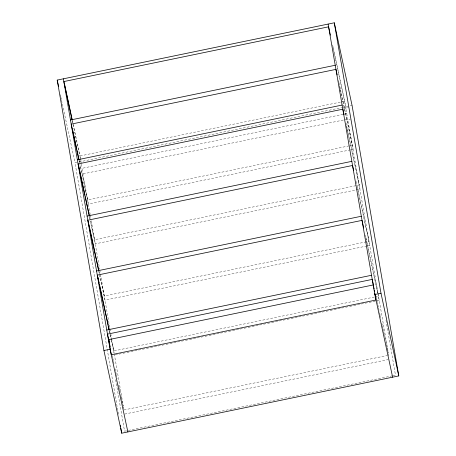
<?xml version="1.0" encoding="UTF-8"?>
<svg xmlns="http://www.w3.org/2000/svg" width="456" height="456" viewBox="0 0 456 456"><rect width="100%" height="100%" fill="white"/><g stroke="black" fill="none" stroke-linecap="round" stroke-linejoin="round"><path stroke-width="0.34" stroke-dasharray="2.28 1.71" d="M81.162 163.527L79.857 155.975L344.611 101.232L332.943 46.985M118.446 414.282L75.006 162.775L341.738 107.616M342.433 107.474L352.072 105.478M343.659 108.642L348.538 107.633M90.191 214.462L81.989 168.332L343.961 114.16M344.656 114.017L346.748 113.584L344.611 101.232M83.174 173.844L347.934 119.096L350.265 119.928M366.96 245.966L104.988 300.133L99.756 275.812M367.656 245.824L369.748 245.391L357.333 187.707M374.342 297.044L113.766 350.926L111.52 340.501M375.037 296.902L378.52 296.178L378.218 294.793M115.174 354.899L379.232 300.299L378.035 294.736M123.958 409.955L387.321 355.498M124.67 414.071L388.033 359.613M126.403 430.806L124.556 431.188L115.476 378.634M128.33 430.413L392.388 375.807M393.004 375.681L395.472 375.174L385.787 319.114M332.612 44.916L346.155 108.129M346.748 113.584L377.933 292.792M338.529 80.547L338.979 82.627M339.127 83.323L339.577 85.409M339.726 86.104L352.437 145.179L87.683 199.927L80.056 164.479M339.692 86.748L340.142 88.834M340.29 89.53L353.149 149.3L88.396 204.043L79.868 164.428M346.007 123.131L346.452 125.218M346.606 125.913L359.311 184.988L94.557 239.736L89.621 216.799M346.566 126.557L347.016 128.643M347.164 129.339L347.614 131.425M347.763 132.115L360.023 189.109L95.27 243.852L90.334 220.915M356.176 181.499L369.035 241.27L104.281 296.018L98.895 270.995M365.359 235.022L365.809 237.103M365.957 237.798L378.07 294.097M365.923 238.442L366.373 240.529M366.521 241.224L366.972 243.31M367.12 244.006L377.887 294.046M376.154 296.827L376.605 298.914M376.753 299.609L377.203 301.69M377.351 302.385L377.802 304.471M377.95 305.167L378.4 307.253M378.548 307.948L379.443 312.115M379.591 312.81L380.042 314.897M380.19 315.592L380.64 317.678M381.837 323.236L382.288 325.322M382.436 326.017L382.886 328.103M383.034 328.799L383.479 330.885M383.633 331.575L384.077 333.661M384.231 334.356L385.725 341.305M385.873 342L386.323 344.086M386.471 344.782L386.922 346.868M387.07 347.563L387.52 349.649M387.668 350.345L388.267 353.121M72.344 120.504L80.416 158.027M80.564 158.722L81.396 162.872M72.225 120.509L79.857 155.975M79.156 160.312L79.908 163.784M78.974 160.261L79.72 163.732M89.439 216.748L90.185 220.225M98.861 271.639L99.607 275.116M60.352 94.683L60.802 96.769M60.95 97.464L61.4 99.545M61.549 100.24L75.006 162.775M109.429 330.771L111.372 339.805M109.24 330.72L109.987 334.191M110.141 334.886L111.184 339.754M111.332 340.45L114.028 352.961M111.697 352.961L112.147 355.047M112.296 355.743L112.746 357.829M112.894 358.524L113.344 360.61M113.493 361.3L114.091 364.082M115.14 368.95L115.585 371.03M115.733 371.725L116.183 373.812M116.331 374.507L117.232 378.679M118.577 384.932L119.027 387.019M119.176 387.714L119.626 389.8M119.774 390.49L120.669 394.662M120.817 395.358L121.267 397.444M121.416 398.139L121.866 400.22M122.014 400.915L122.464 403.001M122.613 403.697L123.513 407.869M378.052 293.493L388.335 353.024M388.461 353.725L388.82 355.822M90.316 215.164L90.795 217.968M91.28 220.767L99.63 269.091M99.75 269.792L100.354 273.298M100.474 273.999L109.793 327.927M109.913 328.628L110.637 332.829M110.757 333.53L111.486 337.731M111.606 338.432L114.148 353.138M114.268 353.839L123.342 406.364M123.462 407.065L123.827 409.169M81.282 164.211L81.989 168.332"/><path stroke-width="0.68" d="M57.217 80.091L334.282 22.8L352.072 105.478L398.783 375.909L121.718 433.2L103.928 350.522L57.217 80.091L58.562 86.344M70.486 120.002L335.24 65.254M77.36 159.811L342.12 105.062M87.085 216.093L351.838 161.344M96.569 271.001L361.323 216.258M106.761 330.03L371.52 275.281M103.928 350.522L110.084 349.245L63.373 78.82M392.627 377.18L374.838 294.502L380.994 293.225L334.282 22.8M330.395 35.163L328.599 26.818L63.846 81.561L72.076 119.814M337.149 74.932L335.952 69.375L71.199 124.117L78.825 159.566M344.023 114.741L342.827 109.183L78.073 163.926L89.29 216.053M380.994 293.225L398.783 375.909M353.599 170.327L352.551 165.465L87.797 220.208L98.713 270.944M363.677 228.017L362.035 220.373L97.282 275.116L109.092 330.024M373.276 284.265L372.233 279.403L107.474 334.145L110.164 346.657M64.57 84.377L72.191 119.814M72.43 129.037L76.768 149.192M77.064 150.583L79.008 159.617M78.706 166.064L84.987 195.254M85.289 196.644L89.473 216.104M88.282 221.65L88.578 223.041M88.88 224.432L98.747 270.3M97.915 277.254L99.112 282.817M99.408 284.208L108.232 325.208M108.528 326.599L109.28 330.076M108.408 337.674L109.155 341.145M110.084 349.245L127.874 431.929M373.652 286.288L373.418 284.914L108.659 339.657L111.27 354.757L376.023 300.014L374.838 293.151M373.892 287.656L374.125 289.03M374.365 290.404L374.604 291.777M328.126 24.071L374.838 294.502M120.384 425.494L120.623 426.896M120.868 428.298L121.718 433.2"/></g></svg>
